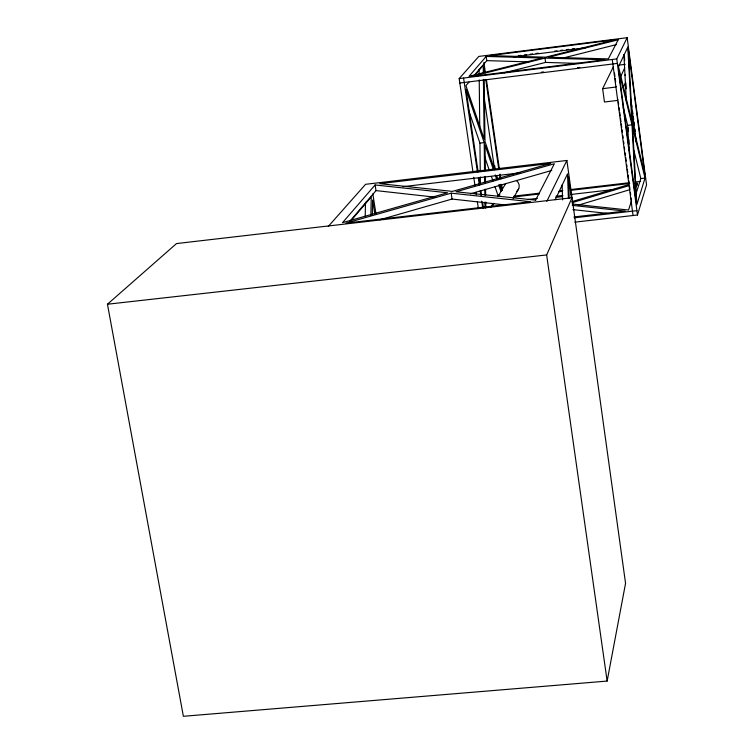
<?xml version="1.0" encoding="UTF-8"?>
<svg xmlns="http://www.w3.org/2000/svg" width="754" height="754" viewBox="0 0 754 754"><rect width="100%" height="100%" fill="white"/><g stroke="black" fill="none" stroke-linecap="round" stroke-linejoin="round"><path stroke-width="1.13" d="M370.883 215.587L371.241 196.898L351.091 220.573M372.325 214.023L372.589 200.027L374.776 213.919M365.219 216.247L365.502 202.232M607.14 681.069L546.65 254.946L572.032 197.737L176.502 243.57L107.454 304.23L183.373 716.3L607.14 681.069L625.556 583.332L566.885 160.461L365.586 184.306L328.235 226.492M574.812 222.157L637.488 215.003L646.546 184.881L627.168 37.7L478.799 56.427L459.167 78.595L473.06 172.609M645.028 178.085L636.828 204.683L632.615 127.294L645.028 178.085L640.825 178.575L635.905 194.098M631.418 201.092L628.544 210.036L572.201 204.032M635.368 188.783L637.168 183.194L634.925 183.863M618.026 99.651L617.696 100.395L604.444 102.016L602.653 88.67L613.36 66.804M623.2 87.813L625.396 82.799M625 75.4L625.424 74.448M616.254 86.314L615.914 87.04L602.653 88.67M620.269 77.53L624.614 68.03M555.208 199.735L567.536 173.825L568.422 198.538M546.801 201.365L566.885 160.461M637.488 215.003L616.753 58.916L627.168 37.7M535.557 200.272L554.36 163.75L455.982 191.78L535.689 200.149M513.116 198.726L518.752 188.688M490.694 207.359L493.107 203.326M492.051 206.483L493.813 203.514M497.932 196.587L505.585 183.722M349.545 221.629L376.001 190.602L375.115 184.956L447.593 192.77L342.523 222.666L375.115 184.956M474.153 75.466L486.801 60.631L486.189 56.446L542.249 58.011L469.035 76.295L486.189 56.446M468.941 82.129L465.934 85.664L484.153 139.038L483.408 79.377M474.963 75.061L483.239 65.334L483.333 73.524M578.299 205.173L629.863 189.669M571.617 201.704L628.789 184.607M572.116 202.666L629.317 185.541M379.743 219.8L452.061 199.047L505.821 205.022M470.421 193.787L551.768 170.442M451.175 193.156L346.001 223.127L530.656 201.714L451.175 193.156L452.061 199.047M503.917 72.893L545.594 62.412L579.666 63.449M563.596 57.888L616.47 44.59M544.991 58.086L471.731 76.399L604.915 59.764L544.991 58.086L545.594 62.412M518.545 55.664L520.873 55.372M524.369 54.938L526.707 54.637M530.203 54.203L532.531 53.911M536.037 53.468L538.365 53.176M554.69 51.121L557.027 50.82M560.524 50.386L562.852 50.094M566.348 49.651L568.686 49.359M572.182 48.916L574.51 48.624M513.427 56.88L585.651 47.785M459.167 78.595L616.753 58.916M541.278 72.233L543.615 71.941M577.479 67.728L579.817 67.436M459.817 83.025L617.347 63.402M618.412 65.193L625.226 64.344M468.451 109.811L479.94 143.109L484.2 142.6L484.549 170.611M623.19 107.275L627.658 125.334L632.003 124.815L636.216 202.261L618.685 70.339L632.003 124.815M402.928 186.672L519.902 172.873M499.987 195.003L497.923 195.248L494.878 186.408M513.964 196.144L539.534 193.165M559.289 190.866L562.776 190.46M570.919 189.518L629.034 182.741M634.84 182.072L640.655 181.394M513.521 197.001L539.091 194.032M558.846 191.733L562.333 191.328M570.467 190.376L629.741 183.476M528.045 199.461L537.338 198.387M555.934 196.219L562.908 195.418M571.032 194.466L615.189 189.339M555.811 197.397L562.607 196.606M573.973 216.935L625.189 211.073L572.333 205.399M574.209 217.821L636.913 210.649M107.454 304.23L546.65 254.946M486.801 60.631L528.837 61.903M572.917 209.621L608.535 213.523M376.001 190.602L435.623 197.228M484.586 156.587L489.158 169.838M491.448 176.464L492.965 180.885M494.426 169.141L484.982 141.469L484.2 79.528M496.697 175.776L497.829 179.094M499.723 184.636L501.608 190.168M484.2 142.6L465.963 89.292L478.13 171.931M493.352 169.348L485.029 145.032L485.359 170.687M495.237 174.871L496.754 179.292M498.639 184.815L500.91 191.45M633.85 150.376L640.825 178.575M372.815 193.882L375.916 213.552M478.988 177.746L479.846 183.571M480.873 190.555L481.561 195.211M482.588 202.195L483.446 208.01M463.578 78.048L477.442 172.091M478.3 177.916L479.327 184.9M480.185 190.715L480.873 195.371M481.731 201.195L482.758 208.179M473.748 177.265L474.954 185.409M475.981 192.393L476.33 194.72M477.357 201.704L478.385 208.679M483.898 62.403L485.416 72.874M486.434 79.849L499.45 169.443M500.119 174.099L500.797 178.745M501.646 184.57L502.484 190.385M484.728 72.497L484.049 67.832L484.106 72.507M485.746 79.481L498.771 169.15M499.619 174.966L500.128 178.462M500.967 184.287L501.815 190.112M494.728 165.823L495.067 168.151M483.616 93.967L494.643 169.631M571.4 198.048L568.488 177.049L569.242 198.198M614.491 73.1L614.934 76.408M615.226 78.605L615.66 81.913M618.337 101.96L618.648 104.278M619.109 107.756L619.42 110.075M619.722 112.393L620.193 115.871M620.495 118.19L620.966 121.667M621.268 123.976L621.73 127.454M622.041 129.773L622.352 132.091M622.813 135.569L623.124 137.888M623.586 141.366L623.897 143.675M624.359 147.153L624.67 149.471M625.132 152.949L625.443 155.267M625.745 157.586L626.216 161.064M626.678 164.532L626.989 166.851M627.29 169.169L627.762 172.647M628.063 174.966L628.525 178.444M628.836 180.762L629.147 183.081M629.609 186.549L629.92 188.868M630.382 192.345L630.693 194.664M631.155 198.142L631.466 200.46M612.248 59.481L633.049 215.512M631.701 104.655L632.012 106.974M632.625 111.611L632.926 113.939M633.237 116.257L633.69 119.745M634.001 122.063L634.463 125.541M634.925 129.028L635.226 131.347M630.646 99.537L636.329 142.534M637.168 183.194L637.441 185.248M624.378 54.759L624.68 60.367M625.886 82.978L626.188 88.708M628.27 127.822L628.459 131.337M628.893 139.547L629.147 144.231M623.888 54.495L626.367 101.13M627.658 125.334L628.968 149.98M562.098 184.9L562.607 199.914M485.425 176.521L485.501 182.355M485.595 189.348L485.661 195.182M485.755 202.185L485.83 208.01M484.615 176.455L484.69 182.289M484.775 189.292L484.85 195.135M484.935 202.138L485.011 207.972M479.11 69.368L479.158 74.052M479.224 79.896L479.751 126.681M479.94 143.109L480.251 171.12M480.317 176.964L480.392 183.967M516.481 180.602A6.984 6.795 30.2 0 1 516.594 191.459M627.78 47.191L618.506 66.701L631.805 121.234L627.78 47.191M618.167 39.802L608.337 58.887L548.365 57.247L618.167 39.802M550.684 163.439L452.391 191.403L379.818 183.665L550.684 163.439M615.387 39.745L545.623 57.172L489.525 55.626L615.387 39.745M644.821 174.579L632.418 123.722L628.384 49.736L644.821 174.579"/></g></svg>
